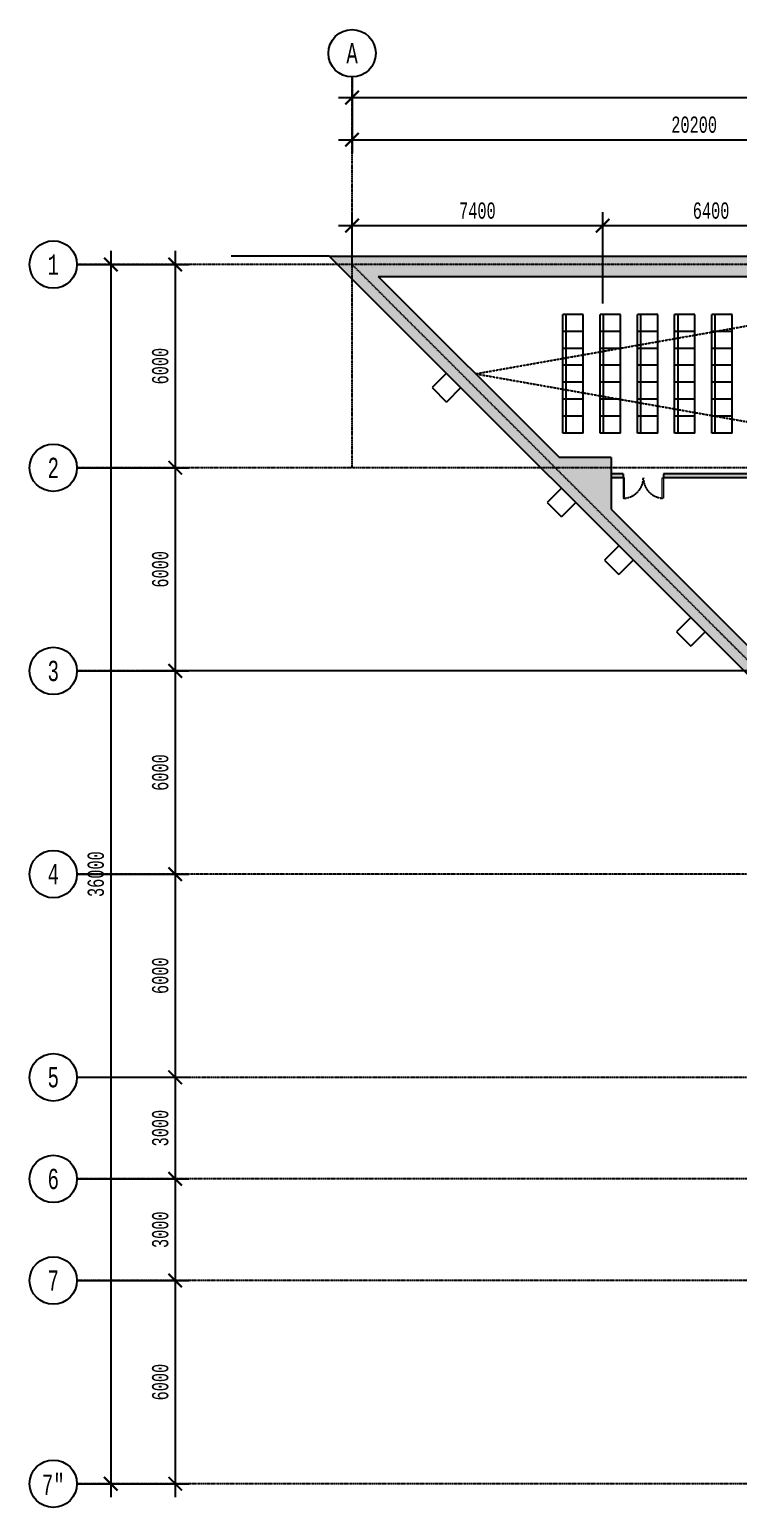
# Model space of a CAD drawing. Header units: millimetres. Extents: x 1991 to 138896, y 805 to 75693.
# Drawn here: x 1991 to 22892, y 805 to 44443 of the extents above; entities that cross this region are included whole.
import ezdxf
from ezdxf.enums import TextEntityAlignment as Align

# ---------------------------------------------------------------- set-up
doc = ezdxf.new("R2010")
doc.units = ezdxf.units.MM
doc.linetypes.add('DASHDOT', pattern=[25.4, 12.7, -6.35, 0, -6.35])
doc.linetypes.add('HIDDEN2', pattern=[4.7625, 3.175, -1.5875])
for name, color, linetype in [('AXIS', 40, 'Continuous'), ('comunication', 250, 'Continuous'), ('Door', 14, 'Continuous'), ('eq', 7, 'Continuous'), ('New', 162, 'Continuous'), ('wall', 5, 'Continuous')]:
    doc.layers.add(name, color=color, linetype=linetype)
doc.layers.add('dim', color=175, linetype='Continuous', lineweight=9)
doc.layers.add('hatch', color=4, linetype='Continuous', lineweight=9)
doc.styles.add('MONOTXT1', font='monotxt1', dxfattribs={"width": 0.65, "height": 300})
doc.styles.add('ST_2', font='monotxt.shx', dxfattribs={"width": 0.65, "height": 480})
doc.dimstyles.new('STY_DIM1', dxfattribs={"dimscale": 200, "dimtxt": 2.25, "dimasz": 2, "dimexe": 2, "dimexo": 2, "dimgap": 1, "dimtad": 1, "dimdec": 0, "dimzin": 0, "dimdsep": 46, "dimtxsty": 'ST_2', "dimblk1": 'ARCHTICK', "dimblk2": 'ARCHTICK', "dimsah": 1, "dimcen": 3, "dimclrd": 174, "dimclre": 174, "dimclrt": 174, "dimadec": 0, "dimazin": 0, "dimtfac": 1, "dimtdec": 0, "dimtix": 1, "dimtmove": 2, "dimatfit": 3, "dimldrblk": 'ARCHTICK', "dimfxl": 1, "dimtolj": 1, "dimtzin": 0, "dimarcsym": 0})

# ---------------------------------------------------------------- blocks, each defined once
blk = doc.blocks.new('psw1')
at = {"color": 7, "linetype": 'Continuous'}
blk.add_circle((-347, 1), 350, dxfattribs=at)
at = {"color": 7, "linetype": 'Continuous', "style": 'MONOTXT1', "width": 0.65}
blk.add_attdef('99', text='', height=300, dxfattribs=at).set_placement((-347, 1), align=Align.MIDDLE)
blk = doc.blocks.new('psw')
at = {"color": 7, "linetype": 'Continuous'}
blk.add_circle((0, -350), 350, dxfattribs=at)
at = {"color": 7, "linetype": 'Continuous', "style": 'MONOTXT1', "width": 0.65}
blk.add_attdef('99', text='', height=300, dxfattribs=at).set_placement((0, -350), align=Align.MIDDLE)
blk = doc.blocks.new('_ARCHTICK')
at = {"color": 0, "linetype": 'ByBlock', "const_width": 0.15}
blk.add_lwpolyline([(-0.5, -0.5), (0.5, 0.5)], dxfattribs=at)
blk = doc.blocks.new('*D48')
at = {"layer": 'AXIS', "color": 174, "lineweight": -2, "transparency": 16777216}
for p, q in [((11514, 43043), (11514, 40792)), ((31714, 43043), (31714, 40792)), ((11114, 41192), (32114, 41192))]:
    blk.add_line(p, q, dxfattribs=at)
at = {"layer": 'Defpoints', "color": 0, "transparency": 16777216}
for p in [(11514, 43043), (31714, 43043), (31714, 41192)]:
    blk.add_point(p, dxfattribs=at)
at = {"layer": 'AXIS', "color": 174, "lineweight": -2, "transparency": 16777216, "xscale": 400, "yscale": 400, "zscale": 400, "rotation": 180}
blk.add_blockref('_ARCHTICK', (11514, 41192), dxfattribs=at)
at = {"layer": 'AXIS', "color": 174, "lineweight": -2, "transparency": 16777216, "xscale": 400, "yscale": 400, "zscale": 400}
blk.add_blockref('_ARCHTICK', (31714, 41192), dxfattribs=at)
at = {"layer": 'AXIS', "color": 174, "transparency": 16777216, "insert": (21614, 41632), "char_height": 480, "attachment_point": 5, "style": 'ST_2'}
blk.add_mtext('\\A1;20200', dxfattribs=at)
blk = doc.blocks.new('*D70')
at = {"layer": 'AXIS', "color": 174, "lineweight": -2, "transparency": 16777216}
for p, q in [((6291, 37905), (6291, 31105)), ((3391, 37505), (6691, 37505)), ((3391, 31505), (6691, 31505))]:
    blk.add_line(p, q, dxfattribs=at)
at = {"layer": 'Defpoints', "color": 0, "transparency": 16777216}
for p in [(3391, 37505), (3391, 31505), (6291, 31505)]:
    blk.add_point(p, dxfattribs=at)
at = {"layer": 'AXIS', "color": 174, "lineweight": -2, "transparency": 16777216, "xscale": 400, "yscale": 400, "zscale": 400}
for p, rotation in [((6291, 37505), 90), ((6291, 31505), 270)]:
    blk.add_blockref('_ARCHTICK', p, dxfattribs=dict(at, rotation=rotation))
at = {"layer": 'AXIS', "color": 174, "transparency": 16777216, "insert": (5851, 34505), "char_height": 480, "attachment_point": 5, "rotation": 90, "style": 'ST_2'}
blk.add_mtext('\\A1;6000', dxfattribs=at)
blk = doc.blocks.new('*D71')
at = {"layer": 'AXIS', "color": 174, "lineweight": -2, "transparency": 16777216}
for p, q in [((6291, 31905), (6291, 25105)), ((3391, 31505), (6691, 31505)), ((3391, 25505), (6691, 25505))]:
    blk.add_line(p, q, dxfattribs=at)
at = {"layer": 'Defpoints', "color": 0, "transparency": 16777216}
for p in [(3391, 31505), (3391, 25505), (6291, 25505)]:
    blk.add_point(p, dxfattribs=at)
at = {"layer": 'AXIS', "color": 174, "lineweight": -2, "transparency": 16777216, "xscale": 400, "yscale": 400, "zscale": 400}
for p, rotation in [((6291, 31505), 90), ((6291, 25505), 270)]:
    blk.add_blockref('_ARCHTICK', p, dxfattribs=dict(at, rotation=rotation))
at = {"layer": 'AXIS', "color": 174, "transparency": 16777216, "insert": (5851, 28505), "char_height": 480, "attachment_point": 5, "rotation": 90, "style": 'ST_2'}
blk.add_mtext('\\A1;6000', dxfattribs=at)
blk = doc.blocks.new('*D72')
at = {"layer": 'AXIS', "color": 174, "lineweight": -2, "transparency": 16777216}
for p, q in [((6291, 25905), (6291, 19105)), ((3391, 25505), (6691, 25505)), ((3391, 19505), (6691, 19505))]:
    blk.add_line(p, q, dxfattribs=at)
at = {"layer": 'Defpoints', "color": 0, "transparency": 16777216}
for p in [(3391, 25505), (3391, 19505), (6291, 19505)]:
    blk.add_point(p, dxfattribs=at)
at = {"layer": 'AXIS', "color": 174, "lineweight": -2, "transparency": 16777216, "xscale": 400, "yscale": 400, "zscale": 400}
for p, rotation in [((6291, 25505), 90), ((6291, 19505), 270)]:
    blk.add_blockref('_ARCHTICK', p, dxfattribs=dict(at, rotation=rotation))
at = {"layer": 'AXIS', "color": 174, "transparency": 16777216, "insert": (5851, 22505), "char_height": 480, "attachment_point": 5, "rotation": 90, "style": 'ST_2'}
blk.add_mtext('\\A1;6000', dxfattribs=at)
blk = doc.blocks.new('*D73')
at = {"layer": 'AXIS', "color": 174, "lineweight": -2, "transparency": 16777216}
for p, q in [((6291, 19905), (6291, 13105)), ((3391, 19505), (6691, 19505)), ((3391, 13505), (6691, 13505))]:
    blk.add_line(p, q, dxfattribs=at)
at = {"layer": 'Defpoints', "color": 0, "transparency": 16777216}
for p in [(3391, 19505), (3391, 13505), (6291, 13505)]:
    blk.add_point(p, dxfattribs=at)
at = {"layer": 'AXIS', "color": 174, "lineweight": -2, "transparency": 16777216, "xscale": 400, "yscale": 400, "zscale": 400}
for p, rotation in [((6291, 19505), 90), ((6291, 13505), 270)]:
    blk.add_blockref('_ARCHTICK', p, dxfattribs=dict(at, rotation=rotation))
at = {"layer": 'AXIS', "color": 174, "transparency": 16777216, "insert": (5851, 16505), "char_height": 480, "attachment_point": 5, "rotation": 90, "style": 'ST_2'}
blk.add_mtext('\\A1;6000', dxfattribs=at)
blk = doc.blocks.new('*D74')
at = {"layer": 'AXIS', "color": 174, "lineweight": -2, "transparency": 16777216}
for p, q in [((6291, 13905), (6291, 10105)), ((3391, 13505), (6691, 13505)), ((3391, 10505), (6691, 10505))]:
    blk.add_line(p, q, dxfattribs=at)
at = {"layer": 'Defpoints', "color": 0, "transparency": 16777216}
for p in [(3391, 13505), (3391, 10505), (6291, 10505)]:
    blk.add_point(p, dxfattribs=at)
at = {"layer": 'AXIS', "color": 174, "lineweight": -2, "transparency": 16777216, "xscale": 400, "yscale": 400, "zscale": 400}
for p, rotation in [((6291, 13505), 90), ((6291, 10505), 270)]:
    blk.add_blockref('_ARCHTICK', p, dxfattribs=dict(at, rotation=rotation))
at = {"layer": 'AXIS', "color": 174, "transparency": 16777216, "insert": (5851, 12005), "char_height": 480, "attachment_point": 5, "rotation": 90, "style": 'ST_2'}
blk.add_mtext('\\A1;3000', dxfattribs=at)
blk = doc.blocks.new('*D75')
at = {"layer": 'AXIS', "color": 174, "lineweight": -2, "transparency": 16777216}
for p, q in [((3391, 10505), (6691, 10505)), ((6291, 10905), (6291, 7105)), ((3391, 7505), (6691, 7505))]:
    blk.add_line(p, q, dxfattribs=at)
at = {"layer": 'Defpoints', "color": 0, "transparency": 16777216}
for p in [(3391, 10505), (3391, 7505), (6291, 7505)]:
    blk.add_point(p, dxfattribs=at)
at = {"layer": 'AXIS', "color": 174, "lineweight": -2, "transparency": 16777216, "xscale": 400, "yscale": 400, "zscale": 400}
for p, rotation in [((6291, 10505), 90), ((6291, 7505), 270)]:
    blk.add_blockref('_ARCHTICK', p, dxfattribs=dict(at, rotation=rotation))
at = {"layer": 'AXIS', "color": 174, "transparency": 16777216, "insert": (5851, 9005), "char_height": 480, "attachment_point": 5, "rotation": 90, "style": 'ST_2'}
blk.add_mtext('\\A1;3000', dxfattribs=at)
blk = doc.blocks.new('*D76')
at = {"layer": 'AXIS', "color": 174, "lineweight": -2, "transparency": 16777216}
for p, q in [((6291, 7905), (6291, 1105)), ((3391, 7505), (6691, 7505)), ((3391, 1505), (6691, 1505))]:
    blk.add_line(p, q, dxfattribs=at)
at = {"layer": 'Defpoints', "color": 0, "transparency": 16777216}
for p in [(3391, 7505), (3391, 1505), (6291, 1505)]:
    blk.add_point(p, dxfattribs=at)
at = {"layer": 'AXIS', "color": 174, "lineweight": -2, "transparency": 16777216, "xscale": 400, "yscale": 400, "zscale": 400}
for p, rotation in [((6291, 7505), 90), ((6291, 1505), 270)]:
    blk.add_blockref('_ARCHTICK', p, dxfattribs=dict(at, rotation=rotation))
at = {"layer": 'AXIS', "color": 174, "transparency": 16777216, "insert": (5851, 4505), "char_height": 480, "attachment_point": 5, "rotation": 90, "style": 'ST_2'}
blk.add_mtext('\\A1;6000', dxfattribs=at)
blk = doc.blocks.new('*D77')
at = {"layer": 'AXIS', "color": 174, "lineweight": -2, "transparency": 16777216}
for p, q in [((11514, 43043), (11514, 42035)), ((135274, 43043), (135274, 42035)), ((11114, 42435), (135674, 42435))]:
    blk.add_line(p, q, dxfattribs=at)
at = {"layer": 'Defpoints', "color": 0, "transparency": 16777216}
for p in [(11514, 43043), (135274, 43043), (135274, 42435)]:
    blk.add_point(p, dxfattribs=at)
at = {"layer": 'AXIS', "color": 174, "lineweight": -2, "transparency": 16777216, "xscale": 400, "yscale": 400, "zscale": 400, "rotation": 180}
blk.add_blockref('_ARCHTICK', (11514, 42435), dxfattribs=at)
at = {"layer": 'AXIS', "color": 174, "lineweight": -2, "transparency": 16777216, "xscale": 400, "yscale": 400, "zscale": 400}
blk.add_blockref('_ARCHTICK', (135274, 42435), dxfattribs=at)
at = {"layer": 'AXIS', "color": 174, "transparency": 16777216, "insert": (73394, 42875), "char_height": 480, "attachment_point": 5, "style": 'ST_2'}
blk.add_mtext('\\A1;123760', dxfattribs=at)
blk = doc.blocks.new('*D78')
at = {"layer": 'AXIS', "color": 174, "lineweight": -2, "transparency": 16777216}
for p, q in [((4389, 37905), (4389, 1105)), ((3391, 37505), (4789, 37505)), ((3391, 1505), (4789, 1505))]:
    blk.add_line(p, q, dxfattribs=at)
at = {"layer": 'Defpoints', "color": 0, "transparency": 16777216}
for p in [(3391, 37505), (3391, 1505), (4389, 1505)]:
    blk.add_point(p, dxfattribs=at)
at = {"layer": 'AXIS', "color": 174, "lineweight": -2, "transparency": 16777216, "xscale": 400, "yscale": 400, "zscale": 400}
for p, rotation in [((4389, 37505), 90), ((4389, 1505), 270)]:
    blk.add_blockref('_ARCHTICK', p, dxfattribs=dict(at, rotation=rotation))
at = {"layer": 'AXIS', "color": 174, "transparency": 16777216, "insert": (3949, 19505), "char_height": 480, "attachment_point": 5, "rotation": 90, "style": 'ST_2'}
blk.add_mtext('\\A1;36000', dxfattribs=at)
blk = doc.blocks.new('*D79')
at = {"layer": 'Defpoints', "color": 0, "transparency": 16777216}
for p in [(18914, 38655), (11514, 37505), (18914, 36355)]:
    blk.add_point(p, dxfattribs=at)
at = {"layer": 'dim', "color": 174, "lineweight": -2, "transparency": 16777216}
for p, q in [((11514, 37505), (11514, 39055)), ((18914, 36355), (18914, 39055)), ((11114, 38655), (19314, 38655))]:
    blk.add_line(p, q, dxfattribs=at)
at = {"layer": 'dim', "color": 174, "lineweight": -2, "transparency": 16777216, "xscale": 400, "yscale": 400, "zscale": 400, "rotation": 180}
blk.add_blockref('_ARCHTICK', (11514, 38655), dxfattribs=at)
at = {"layer": 'dim', "color": 174, "lineweight": -2, "transparency": 16777216, "xscale": 400, "yscale": 400, "zscale": 400}
blk.add_blockref('_ARCHTICK', (18914, 38655), dxfattribs=at)
at = {"layer": 'dim', "color": 174, "transparency": 16777216, "insert": (15214, 39095), "char_height": 480, "attachment_point": 5, "style": 'ST_2'}
blk.add_mtext('\\A1;7400', dxfattribs=at)
blk = doc.blocks.new('*D80')
at = {"layer": 'Defpoints', "color": 0, "transparency": 16777216}
for p in [(25314, 38655), (18914, 36355), (25314, 36355)]:
    blk.add_point(p, dxfattribs=at)
at = {"layer": 'dim', "color": 174, "lineweight": -2, "transparency": 16777216}
for p, q in [((18914, 36355), (18914, 39055)), ((25314, 36355), (25314, 39055)), ((18514, 38655), (25714, 38655))]:
    blk.add_line(p, q, dxfattribs=at)
at = {"layer": 'dim', "color": 174, "lineweight": -2, "transparency": 16777216, "xscale": 400, "yscale": 400, "zscale": 400, "rotation": 180}
blk.add_blockref('_ARCHTICK', (18914, 38655), dxfattribs=at)
at = {"layer": 'dim', "color": 174, "lineweight": -2, "transparency": 16777216, "xscale": 400, "yscale": 400, "zscale": 400}
blk.add_blockref('_ARCHTICK', (25314, 38655), dxfattribs=at)
at = {"layer": 'dim', "color": 174, "transparency": 16777216, "insert": (22114, 39095), "char_height": 480, "attachment_point": 5, "style": 'ST_2'}
blk.add_mtext('\\A1;6400', dxfattribs=at)
blk = doc.blocks.new('double 600 door')
at = {"color": 0, "linetype": 'ByBlock', "lineweight": 5, "flags": 128}
for points in [[(0, 0), (0, 600), (40, 600), (40, 0), (0, 0)], [(1200, 0), (1200, 600), (1160, 600), (1160, 0), (1200, 0)]]:
    blk.add_lwpolyline(points, dxfattribs=at)
at = {"color": 30, "linetype": 'HIDDEN2', "lineweight": -3}
for centre, start, end in [((0, 0), 0, 90), ((1200, 0), 90, 180)]:
    blk.add_arc(centre, 600, start, end, dxfattribs=at)

msp = doc.modelspace()

# ---------------------------------------------------------------- hatches: boundary and pattern name
at = {"layer": 'hatch', "true_color": 0x83827c}
h = msp.add_hatch(color=8, dxfattribs=at)
h.dxf.hatch_style = 1
h.paths.add_polyline_path([(35313.9, 13280.4), (35738.1, 13704.6), (19163.9, 30278.9), (19163.9, 31804.6), (17638.1, 31804.6), (12288.1, 37154.6), (12288.1, 37754.6), (10839.6, 37754.6)])
h = msp.add_hatch(color=8, dxfattribs=at)
h.dxf.hatch_style = 1
h.paths.add_polyline_path([(43513.9, 37154.6), (43513.9, 36554.6), (43913.9, 36554.6), (43913.9, 37154.6), (62013.9, 37154.6), (62013.9, 37754.6), (12288.1, 37754.6), (12288.1, 37154.6), (31513.9, 37154.6), (31513.9, 36554.6), (31913.9, 36554.6), (31913.9, 37154.6)])
h = msp.add_hatch(color=8, dxfattribs=at)
h.dxf.hatch_style = 1
h.paths.add_polyline_path([(19513.9, 31324.6), (19163.9, 31324.6), (19163.9, 31204.6), (19513.9, 31204.6)])
h.paths.add_polyline_path([(25388.9, 31324.6), (20713.9, 31324.6), (20713.9, 31204.6), (25388.9, 31204.6)])

# ---------------------------------------------------------------- linework, layer by layer
at = {"linetype": 'HIDDEN2'}
for q in [(25067.4, 36029.6), (25067.4, 32529.6)]:
    msp.add_line((15163.1, 34279.6), q, dxfattribs=at)
at = {"layer": 'AXIS', "color": 40, "linetype": 'DASHDOT'}
for p, q in [((11513.9, 31504.6), (11513.9, 43043.5)), ((135698.1, 37504.6), (3391, 37504.6)), ((11513.9, 37504.6), (38813.9, 10204.6)), ((129698.1, 31504.6), (3391, 31504.6)), ((123698.1, 25504.6), (3391, 25504.6)), ((125564, 25504.6), (5256.9, 25504.6)), ((117698.1, 19504.6), (3391, 19504.6)), ((111698.1, 13504.6), (3391, 13504.6)), ((108698.1, 10504.6), (3391, 10504.6)), ((99698.1, 7504.6), (3391, 7504.6)), ((99698.1, 1504.6), (3391, 1504.6))]:
    msp.add_line(p, q, dxfattribs=at)
at = {"layer": 'AXIS', "color": 4, "linetype": 'DASHDOT'}
msp.add_line((11513.9, 37504.6), (38813.9, 10204.6), dxfattribs=at)
at = {"layer": 'comunication'}
for p, q in [((19513.9, 31324.6), (19163.9, 31324.6)), ((19513.9, 31204.6), (19163.9, 31204.6)), ((19513.9, 31324.6), (19513.9, 31204.6)), ((25388.9, 31324.6), (20713.9, 31324.6)), ((20713.9, 31324.6), (20713.9, 31204.6)), ((25388.9, 31204.6), (20713.9, 31204.6))]:
    msp.add_line(p, q, dxfattribs=at)
at = {"layer": 'eq'}
for p, q in [((17738.2, 32529.6), (17738.2, 36029.6)), ((18338.2, 36029.6), (17738.2, 36029.6)), ((17838.2, 32529.6), (17838.2, 36029.6)), ((18338.2, 32529.6), (18338.2, 36029.6)), ((18838.2, 32529.6), (18838.2, 36029.6)), ((19438.2, 36029.6), (18838.2, 36029.6)), ((18938.2, 32529.6), (18938.2, 36029.6)), ((19438.2, 32529.6), (19438.2, 36029.6)), ((19938.2, 32529.6), (19938.2, 36029.6)), ((20538.2, 36029.6), (19938.2, 36029.6)), ((20038.2, 32529.6), (20038.2, 36029.6)), ((20538.2, 32529.6), (20538.2, 36029.6)), ((21038.2, 32529.6), (21038.2, 36029.6)), ((21638.2, 36029.6), (21038.2, 36029.6)), ((21138.2, 32529.6), (21138.2, 36029.6)), ((21638.2, 32529.6), (21638.2, 36029.6)), ((22138.2, 32529.6), (22138.2, 36029.6)), ((22738.2, 36029.6), (22138.2, 36029.6)), ((22238.2, 32529.6), (22238.2, 36029.6)), ((22738.2, 32529.6), (22738.2, 36029.6)), ((18338.2, 35529.6), (17738.2, 35529.6)), ((19438.2, 35529.6), (18838.2, 35529.6)), ((20538.2, 35529.6), (19938.2, 35529.6)), ((21638.2, 35529.6), (21038.2, 35529.6)), ((22738.2, 35529.6), (22138.2, 35529.6)), ((18338.2, 35029.6), (17738.2, 35029.6)), ((19438.2, 35029.6), (18838.2, 35029.6)), ((20538.2, 35029.6), (19938.2, 35029.6)), ((21638.2, 35029.6), (21038.2, 35029.6)), ((22738.2, 35029.6), (22138.2, 35029.6)), ((18338.2, 34529.6), (17738.2, 34529.6)), ((19438.2, 34529.6), (18838.2, 34529.6)), ((20538.2, 34529.6), (19938.2, 34529.6)), ((21638.2, 34529.6), (21038.2, 34529.6)), ((22738.2, 34529.6), (22138.2, 34529.6)), ((18338.2, 34029.6), (17738.2, 34029.6)), ((19438.2, 34029.6), (18838.2, 34029.6)), ((20538.2, 34029.6), (19938.2, 34029.6)), ((21638.2, 34029.6), (21038.2, 34029.6)), ((22738.2, 34029.6), (22138.2, 34029.6)), ((18338.2, 33529.6), (17738.2, 33529.6)), ((19438.2, 33529.6), (18838.2, 33529.6)), ((20538.2, 33529.6), (19938.2, 33529.6)), ((21638.2, 33529.6), (21038.2, 33529.6)), ((22738.2, 33529.6), (22138.2, 33529.6)), ((18338.2, 33029.6), (17738.2, 33029.6)), ((19438.2, 33029.6), (18838.2, 33029.6)), ((20538.2, 33029.6), (19938.2, 33029.6)), ((21638.2, 33029.6), (21038.2, 33029.6)), ((22738.2, 33029.6), (22138.2, 33029.6)), ((18338.2, 32529.6), (17738.2, 32529.6)), ((19438.2, 32529.6), (18838.2, 32529.6)), ((20538.2, 32529.6), (19938.2, 32529.6)), ((21638.2, 32529.6), (21038.2, 32529.6)), ((22738.2, 32529.6), (22138.2, 32529.6))]:
    msp.add_line(p, q, dxfattribs=at)
at = {"layer": 'New'}
msp.add_line((10839.6, 37754.6), (7942.5, 37754.6), dxfattribs=at)
at = {"layer": 'wall'}
for p, q in [((10839.6, 37754.6), (87913.9, 37754.6)), ((10839.6, 37754.6), (38389.6, 10204.6)), ((12288.1, 37154.6), (31513.9, 37154.6)), ((12288.1, 37154.6), (17638.1, 31804.6)), ((12288.1, 37154.6), (31513.9, 37154.6)), ((14300.7, 34293.6), (13876.4, 33869.3)), ((13876.4, 33869.3), (14300.7, 33445)), ((14724.9, 33869.3), (14300.7, 33445)), ((19163.9, 31804.6), (17638.1, 31804.6)), ((19163.9, 31804.6), (19163.9, 30278.9)), ((17694.8, 30899.4), (17270.5, 30475.2)), ((17270.5, 30475.2), (17694.8, 30050.9)), ((18119, 30475.2), (17694.8, 30050.9)), ((19163.9, 30278.9), (35738.1, 13704.6)), ((19391.8, 29202.4), (18967.6, 28778.1)), ((18967.6, 28778.1), (19391.8, 28353.9)), ((19816.1, 28778.1), (19391.8, 28353.9)), ((21513.2, 27081.1), (21088.9, 26656.8)), ((21088.9, 26656.8), (21513.2, 26232.5)), ((21937.4, 26656.8), (21513.2, 26232.5))]:
    msp.add_line(p, q, dxfattribs=at)

# ---------------------------------------------------------------- block references
at = {"layer": 'AXIS', "color": 4, "linetype": 'Continuous', "xscale": 2, "yscale": 2, "zscale": 2}
for name, p, values in [('psw1', (12208, 43741), {'99': 'А'}), ('psw', (2691, 38204.6), {'99': '1'}), ('psw', (2691, 32204.6), {'99': '2'}), ('psw', (2691, 26204.6), {'99': '3'}), ('psw', (2691, 20204.6), {'99': '4'}), ('psw', (2691, 14204.6), {'99': '5'}), ('psw', (2691, 11204.6), {'99': '6'}), ('psw', (2691, 8204.6), {'99': '7'}), ('psw', (2691, 2204.6), {'99': '7"'})]:
    msp.add_blockref(name, p, dxfattribs=at).add_auto_attribs(values)
at = {"layer": 'Door', "color": 18, "lineweight": -3, "true_color": 0x000000, "rotation": 180}
msp.add_blockref('double 600 door', (20713.9, 31204.6), dxfattribs=at)

# ---------------------------------------------------------------- dimensions: what is measured, and where the dimension line sits
at = {"layer": 'AXIS'}
for base, p2, picture, middle in [((135273.9, 42435.5), (135273.9, 43043.5), '*D77', (73393.9, 42875.5)), ((31713.9, 41191.7), (31713.9, 43043.5), '*D48', (21613.9, 41631.7))]:
    dim = msp.add_linear_dim(base=base, p1=(11513.9, 43043.5), p2=p2, dimstyle='STY_DIM1', override={"dimscale": 200, "dimtxt": 450, "dimexo": 0, "dimdle": 2, "dimadec": 2}, dxfattribs=at)
    dim.commit()
    dim.dimension.update_dxf_attribs({"geometry": picture, "text_midpoint": middle})
for base, p1, p2, picture, middle in [((6291.3, 31504.6), (3391, 37504.6), (3391, 31504.6), '*D70', (5851.3, 34504.6)), ((4389.3, 1504.6), (3391, 37504.6), (3391, 1504.6), '*D78', (3949.3, 19504.6)), ((6291.3, 25504.6), (3391, 31504.6), (3391, 25504.6), '*D71', (5851.3, 28504.6)), ((6291.3, 19504.6), (3391, 25504.6), (3391, 19504.6), '*D72', (5851.3, 22504.6)), ((6291.3, 13504.6), (3391, 19504.6), (3391, 13504.6), '*D73', (5851.3, 16504.6)), ((6291.3, 10504.6), (3391, 13504.6), (3391, 10504.6), '*D74', (5851.3, 12004.6)), ((6291.3, 7504.6), (3391, 10504.6), (3391, 7504.6), '*D75', (5851.3, 9004.6)), ((6291.3, 1504.6), (3391, 7504.6), (3391, 1504.6), '*D76', (5851.3, 4504.6))]:
    dim = msp.add_linear_dim(base=base, p1=p1, p2=p2, angle=90, dimstyle='STY_DIM1', override={"dimscale": 200, "dimtxt": 450, "dimexo": 0, "dimdle": 2, "dimadec": 2}, dxfattribs=at)
    dim.commit()
    dim.dimension.update_dxf_attribs({"geometry": picture, "text_midpoint": middle})
at = {"layer": 'dim'}
for base, p1, p2, picture, middle in [((18913.9, 38654.7), (11513.9, 37504.6), (18913.9, 36354.6), '*D79', (15213.9, 39094.7)), ((25313.9, 38654.7), (18913.9, 36354.6), (25313.9, 36354.6), '*D80', (22113.9, 39094.7))]:
    dim = msp.add_linear_dim(base=base, p1=p1, p2=p2, dimstyle='STY_DIM1', override={"dimscale": 200, "dimtxt": 450, "dimexo": 0, "dimdle": 2, "dimadec": 2}, dxfattribs=at)
    dim.commit()
    dim.dimension.update_dxf_attribs({"geometry": picture, "text_midpoint": middle})

doc.saveas('drawing.dxf')
